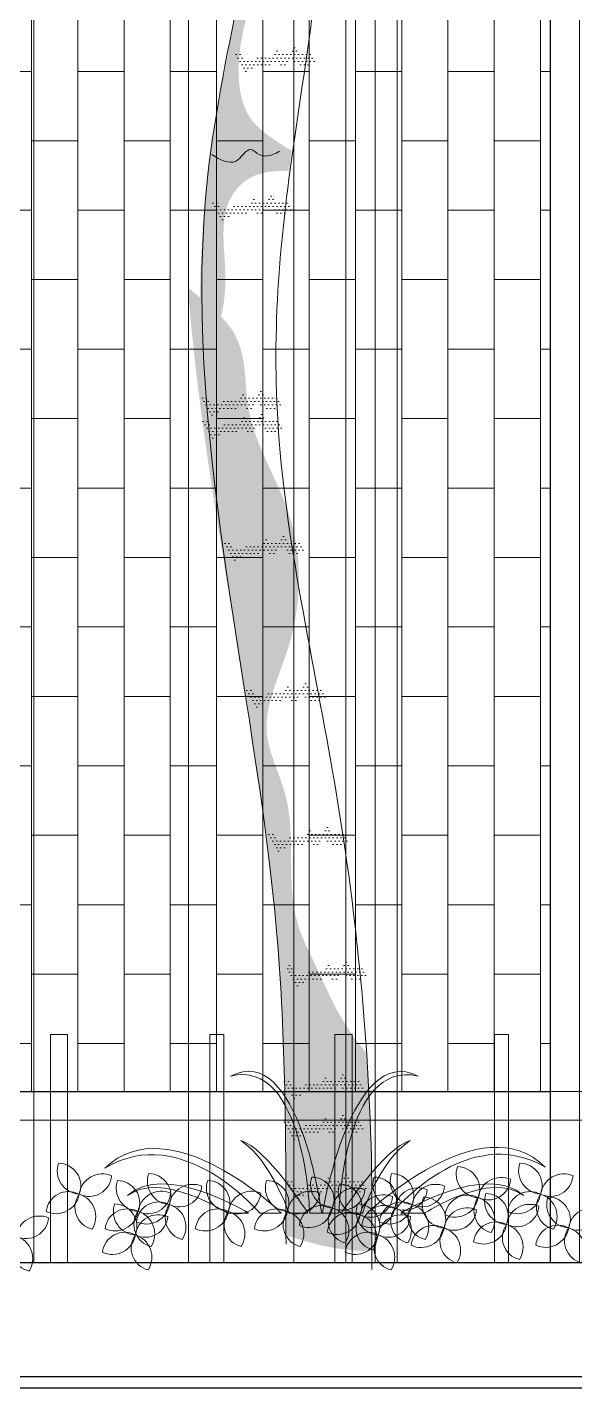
# Model space of a CAD drawing. Header units: inches. Extents: x 17.6 to 55, y 11.8 to 85.9.
# Drawn here: x 43.19 to 44.152, y 59.442 to 61.831 of the extents above; entities that cross this region are included whole.
import ezdxf

# ---------------------------------------------------------------- set-up
doc = ezdxf.new("R2010")
doc.units = ezdxf.units.IN
doc.header["$MEASUREMENT"] = 0
doc.layers.add('8', color=3, linetype='Continuous')
doc.layers.add('FURNITURE F 1 100', color=7, linetype='Continuous', lineweight=13, true_color=0x93979a)
doc.layers.add('HATCH F 1 100', color=7, linetype='Continuous', lineweight=0, true_color=0xc9c9c9)
doc.layers.add('TREE G 1 100', color=7, linetype='Continuous', lineweight=9, true_color=0xbed3d5, transparency=0.6)
doc.layers.add('VEGETACION', color=86, linetype='Continuous', lineweight=13)
doc.layers.add('WALL 1 100', color=250, linetype='Continuous', lineweight=30)
pattern_1 = [(5, (0, 0), (0.0138842124, -0.01654656), [0.00225, -0.02475]), (310, (0, 0), (0.0130130445, 0.018899765), [0.0018, -0.0198]), (55.451444, (0.001157, -0.001379), (0.0268972566, 0.002353205), [0.001912206, -0.0210342634]), (1.1842, (0.004243, 0.004243), (0.019128413, -0.026150802), [0.003375, -0.037125]), (51.635635, (0.005837, 0.002063), (0.04049135, 0.000837002), [0.00286831, -0.031551413]), (306.184164, (0.004243, 0.004243), (0.04049135, 0.000837002), [0.0027, -0.0297]), (336, (0.005303, 0.00106), (0.0041214743, -0.021203147), [0.00225, -0.02475]), (281, (0.005303, 0.00106), (0.020544253, 0.010221258), [0.0018, -0.0198]), (26.451445, (0.005647, -0.000706), (0.024665727, -0.010981889), [0.001912206, -0.0210342634]), (352.5, (0, 0), (0.0073196945, 0.00680379556), [0, -0.01956, 0, -0.0201, 0, -0.019875]), (322.5, (0, 0), (0.0139472835, 0.0027861883), [0, -0.01146, 0, -0.01911, 0, -0.007575]), (282.5, (-0.0047305, 0.0047305), (0.01084562285, -0.011802545), [0, -0.0075, 0, -0.0234, 0, -0.03105]), (272.5, (-0.006852, 0.006852), (0.0144947942, -0.0102476995), [0, -0.00975, 0, -0.01554, 0, -0.02205])]

# ---------------------------------------------------------------- blocks, each defined once
blk = doc.blocks.new('A4')
at = {"layer": 'TREE G 1 100'}
for centre, radius, start, end in [((0.0419, 0.0818), 0.0911, 161.0667, 266.4037), ((-0.0453, 0.0236), 0.0878, 338.147, 89.3234), ((0.1264, -0.0215), 0.0911, 66.8071, 172.1441), ((0.0748, 0.0698), 0.0878, 243.8874, 355.0638), ((-0.0049, -0.0866), 0.0878, 62.1384, 173.3149), ((-0.0536, 0.0062), 0.0911, 245.0581, 350.3951), ((0.1077, -0.0598), 0.0878, 144.6671, 255.8435), ((0.0094, -0.0961), 0.0911, 327.5868, 72.9238)]:
    blk.add_arc(centre, radius, start, end, dxfattribs=at)

msp = doc.modelspace()

# ---------------------------------------------------------------- hatches: boundary and pattern name
at = {"layer": 'HATCH F 1 100'}
h = msp.add_hatch(dxfattribs=at)
h.set_pattern_fill('AR-BRSTD', color=256, scale=0.0012, angle=90, style=0)
h.set_pattern_definition([(90, (-1398.88951, -763.15725), (-0.08129016, 5e-18), []), (180, (-1398.88951, -763.15725), (-0.08129016, -0.12192), [0.08129016, -0.08129016])])
h.paths.add_polyline_path([(38.1433, 61.8624), (38.1433, 59.9624), (44.11, 59.9624), (44.11, 61.8618)])
h = msp.add_hatch(dxfattribs=at)
h.set_pattern_fill('JIS_WOOD', color=256, scale=0.08, angle=45, style=0)
h.set_pattern_definition([(90, (-1392.510646, -763.15784), (-0.0565685424, 1e-17), [])])
h.paths.add_polyline_path([(44.11, 61.8618), (44.2188, 61.8618), (44.2188, 59.6618), (44.11, 59.6618)])
at = {"layer": 'TREE G 1 100'}
h = msp.add_hatch(dxfattribs=at)
h.set_pattern_fill('AR-CONC', color=256, scale=0.003, angle=-45, style=0)
h.set_pattern_definition(pattern_1)
edge = h.paths.add_edge_path()
edge.add_spline(control_points=[(43.6552, 61.6137), (43.6467, 61.6191), (43.6131, 61.6403), (43.555, 61.6859), (43.5613, 61.8369), (43.6297, 61.9834), (43.618, 62.094), (43.6087, 62.1537)], knot_values=[1.600263, 1.600263, 1.600263, 1.600263, 1.633505, 1.728269, 1.956931, 2.186009, 2.445196, 2.445196, 2.445196, 2.445196], degree=3, periodic=0)
edge.add_spline(control_points=[(43.6087, 62.1537), (43.5867, 61.9597), (43.5005, 61.6583), (43.4915, 61.3552), (43.4951, 61.2464)], knot_values=[1.911554, 1.911554, 1.911554, 1.911554, 2.772216, 3.253201, 3.253201, 3.253201, 3.253201], degree=3, periodic=0)
edge.add_spline(control_points=[(43.4951, 61.2464), (43.499, 61.2521), (43.5306, 61.3006), (43.5468, 61.391), (43.5235, 61.5151), (43.5825, 61.5778), (43.6366, 61.5788), (43.6504, 61.5786)], knot_values=[2.609062, 2.609062, 2.609062, 2.609062, 2.636603, 2.838848, 3.019942, 3.142875, 3.190033, 3.190033, 3.190033, 3.190033], degree=3, periodic=0)
edge.add_spline(control_points=[(43.6504, 61.5786), (43.652, 61.5903), (43.6535, 61.602), (43.6552, 61.6137)], knot_values=[2.589728, 2.589728, 2.589728, 2.589728, 2.641536, 2.641536, 2.641536, 2.641536], degree=3, periodic=0)
h = msp.add_hatch(dxfattribs=at)
h.set_pattern_fill('EPLC_AUTOTRI', color=256, scale=0.006843, style=0)
h.set_pattern_definition([(0, (356.787361, 207.059541), (0.00342125627, 0.00592578969), [0, -0.00684251255])])
edge = h.paths.add_edge_path()
edge.add_spline(control_points=[(43.6951, 61.7679), (43.6947, 61.7744), (43.6943, 61.781), (43.694, 61.7875)], knot_values=[3.219772, 3.219772, 3.219772, 3.219772, 3.248424, 3.248424, 3.248424, 3.248424], degree=3, periodic=0)
edge.add_spline(control_points=[(43.694, 61.7875), (43.6861, 61.7851), (43.6734, 61.7797), (43.6601, 61.8004), (43.6527, 61.7848), (43.6399, 61.7808), (43.6298, 61.7935), (43.6228, 61.7801), (43.6103, 61.7805), (43.5951, 61.7832), (43.5777, 61.7637), (43.5694, 61.789), (43.5611, 61.7893), (43.5573, 61.7879)], knot_values=[0.030753, 0.030753, 0.030753, 0.030753, 0.064386, 0.084893, 0.102291, 0.119205, 0.137549, 0.149143, 0.170062, 0.186473, 0.217713, 0.243965, 0.262776, 0.262776, 0.262776, 0.262776], degree=3, periodic=0)
edge.add_spline(control_points=[(43.5573, 61.7879), (43.5577, 61.7811), (43.5581, 61.7743), (43.5585, 61.7675)], knot_values=[3.344046, 3.344046, 3.344046, 3.344046, 3.374024, 3.374024, 3.374024, 3.374024], degree=3, periodic=0)
edge.add_spline(control_points=[(43.5585, 61.7675), (43.56, 61.7673), (43.5657, 61.7644), (43.5728, 61.7426), (43.5903, 61.7621), (43.6054, 61.7594), (43.6179, 61.759), (43.6249, 61.7724), (43.635, 61.7597), (43.6478, 61.7637), (43.6552, 61.7793), (43.67, 61.7561), (43.6853, 61.7662), (43.6951, 61.7679)], knot_values=[0.041345, 0.041345, 0.041345, 0.041345, 0.049564, 0.075816, 0.107056, 0.123467, 0.144385, 0.15598, 0.174324, 0.191238, 0.208636, 0.229143, 0.271189, 0.271189, 0.271189, 0.271189], degree=3, periodic=0)
h = msp.add_hatch(dxfattribs=at)
h.set_pattern_fill('EPLC_AUTOTRI', color=256, scale=0.006843, style=0)
h.set_pattern_definition([(0, (356.746194, 206.799042), (0.00342125627, 0.00592578969), [0, -0.00684251255])])
edge = h.paths.add_edge_path()
edge.add_spline(control_points=[(43.6539, 61.5074), (43.6535, 61.5139), (43.6532, 61.5205), (43.6529, 61.527)], knot_values=[3.219772, 3.219772, 3.219772, 3.219772, 3.248424, 3.248424, 3.248424, 3.248424], degree=3, periodic=0)
edge.add_spline(control_points=[(43.6529, 61.527), (43.645, 61.5246), (43.6322, 61.5192), (43.6189, 61.5399), (43.6115, 61.5243), (43.5987, 61.5203), (43.5886, 61.533), (43.5816, 61.5197), (43.5692, 61.52), (43.554, 61.5227), (43.5365, 61.5032), (43.5283, 61.5285), (43.52, 61.5288), (43.5161, 61.5274)], knot_values=[0.030753, 0.030753, 0.030753, 0.030753, 0.064386, 0.084893, 0.102291, 0.119205, 0.137549, 0.149143, 0.170062, 0.186473, 0.217713, 0.243965, 0.262776, 0.262776, 0.262776, 0.262776], degree=3, periodic=0)
edge.add_spline(control_points=[(43.5161, 61.5274), (43.5165, 61.5206), (43.5169, 61.5138), (43.5173, 61.5071)], knot_values=[3.344046, 3.344046, 3.344046, 3.344046, 3.374024, 3.374024, 3.374024, 3.374024], degree=3, periodic=0)
edge.add_spline(control_points=[(43.5173, 61.5071), (43.5188, 61.5068), (43.5245, 61.5039), (43.5317, 61.4821), (43.5491, 61.5016), (43.5643, 61.4989), (43.5768, 61.4985), (43.5837, 61.5119), (43.5938, 61.4992), (43.6066, 61.5032), (43.6141, 61.5188), (43.6289, 61.4956), (43.6441, 61.5057), (43.6539, 61.5074)], knot_values=[0.041345, 0.041345, 0.041345, 0.041345, 0.049564, 0.075816, 0.107056, 0.123467, 0.144385, 0.15598, 0.174324, 0.191238, 0.208636, 0.229143, 0.271189, 0.271189, 0.271189, 0.271189], degree=3, periodic=0)
h = msp.add_hatch(dxfattribs=at)
h.set_pattern_fill('AR-CONC', color=256, scale=0.003, angle=-45, style=0)
h.set_pattern_definition(pattern_1)
edge = h.paths.add_edge_path()
edge.add_spline(control_points=[(43.7854, 60.031), (43.7714, 60.0487), (43.7361, 60.0953), (43.7028, 60.1749), (43.6374, 60.3003), (43.6731, 60.4494), (43.588, 60.6047), (43.6731, 60.7665), (43.6748, 60.9729), (43.5634, 61.1371), (43.5812, 61.2923), (43.4998, 61.3504), (43.4727, 61.3746)], knot_values=[3.420015, 3.420015, 3.420015, 3.420015, 3.518656, 3.676984, 3.796815, 4.128689, 4.292949, 4.519991, 4.8661, 5.152463, 5.353018, 5.499156, 5.499156, 5.499156, 5.499156], degree=3, periodic=0)
edge.add_spline(control_points=[(43.4727, 61.3746), (43.5017, 60.9969), (43.6419, 60.4415), (43.6446, 59.8857), (43.6451, 59.71)], knot_values=[3.440081, 3.440081, 3.440081, 3.440081, 5.106787, 5.877719, 5.877719, 5.877719, 5.877719], degree=3, periodic=0)
edge.add_spline(control_points=[(43.6451, 59.71), (43.7014, 59.6922), (43.7542, 59.6795), (43.7961, 59.6835)], knot_values=[6.137081, 6.137081, 6.137081, 6.137081, 6.339631, 6.339631, 6.339631, 6.339631], degree=3, periodic=0)
edge.add_spline(control_points=[(43.7961, 59.6835), (43.7963, 59.7228), (43.7966, 59.8388), (43.7911, 59.9546), (43.7854, 60.031)], knot_values=[5.293677, 5.293677, 5.293677, 5.293677, 5.466149, 5.801955, 5.801955, 5.801955, 5.801955], degree=3, periodic=0)
h = msp.add_hatch(dxfattribs=at)
h.set_pattern_fill('EPLC_AUTOTRI', color=256, scale=0.006843, style=0)
h.set_pattern_definition([(0, (356.727899, 206.456284), (0.00342125627, 0.00592578969), [0, -0.00684251255])])
edge = h.paths.add_edge_path()
edge.add_spline(control_points=[(43.6356, 61.1647), (43.6352, 61.1712), (43.6349, 61.1777), (43.6346, 61.1843)], knot_values=[3.219772, 3.219772, 3.219772, 3.219772, 3.248424, 3.248424, 3.248424, 3.248424], degree=3, periodic=0)
edge.add_spline(control_points=[(43.6346, 61.1843), (43.6267, 61.1819), (43.6139, 61.1764), (43.6007, 61.1971), (43.5932, 61.1816), (43.5804, 61.1775), (43.5703, 61.1902), (43.5633, 61.1769), (43.5509, 61.1772), (43.5357, 61.1799), (43.5182, 61.1604), (43.51, 61.1857), (43.5017, 61.1861), (43.4978, 61.1847)], knot_values=[0.030753, 0.030753, 0.030753, 0.030753, 0.064386, 0.084893, 0.102291, 0.119205, 0.137549, 0.149143, 0.170062, 0.186473, 0.217713, 0.243965, 0.262776, 0.262776, 0.262776, 0.262776], degree=3, periodic=0)
edge.add_spline(control_points=[(43.4978, 61.1847), (43.4982, 61.1779), (43.4986, 61.1711), (43.499, 61.1643)], knot_values=[3.344046, 3.344046, 3.344046, 3.344046, 3.374024, 3.374024, 3.374024, 3.374024], degree=3, periodic=0)
edge.add_spline(control_points=[(43.499, 61.1643), (43.5005, 61.164), (43.5062, 61.1611), (43.5134, 61.1393), (43.5308, 61.1588), (43.546, 61.1561), (43.5585, 61.1558), (43.5655, 61.1691), (43.5755, 61.1564), (43.5884, 61.1605), (43.5958, 61.176), (43.6106, 61.1529), (43.6258, 61.1629), (43.6356, 61.1647)], knot_values=[0.041345, 0.041345, 0.041345, 0.041345, 0.049564, 0.075816, 0.107056, 0.123467, 0.144385, 0.15598, 0.174324, 0.191238, 0.208636, 0.229143, 0.271189, 0.271189, 0.271189, 0.271189], degree=3, periodic=0)
h = msp.add_hatch(dxfattribs=at)
h.set_pattern_fill('EPLC_AUTOTRI', color=256, scale=0.006843, style=0)
h.set_pattern_definition([(0, (356.729298, 206.4157585), (0.00342125627, 0.00592578969), [0, -0.00684251255])])
edge = h.paths.add_edge_path()
edge.add_spline(control_points=[(43.637, 61.1241), (43.6366, 61.1307), (43.6363, 61.1372), (43.636, 61.1437)], knot_values=[3.219772, 3.219772, 3.219772, 3.219772, 3.248424, 3.248424, 3.248424, 3.248424], degree=3, periodic=0)
edge.add_spline(control_points=[(43.636, 61.1437), (43.6281, 61.1413), (43.6153, 61.1359), (43.6021, 61.1566), (43.5946, 61.141), (43.5818, 61.137), (43.5717, 61.1497), (43.5647, 61.1364), (43.5523, 61.1367), (43.5371, 61.1394), (43.5196, 61.1199), (43.5114, 61.1452), (43.5031, 61.1456), (43.4992, 61.1441)], knot_values=[0.030753, 0.030753, 0.030753, 0.030753, 0.064386, 0.084893, 0.102291, 0.119205, 0.137549, 0.149143, 0.170062, 0.186473, 0.217713, 0.243965, 0.262776, 0.262776, 0.262776, 0.262776], degree=3, periodic=0)
edge.add_spline(control_points=[(43.4992, 61.1441), (43.4996, 61.1373), (43.5, 61.1306), (43.5004, 61.1238)], knot_values=[3.344046, 3.344046, 3.344046, 3.344046, 3.374024, 3.374024, 3.374024, 3.374024], degree=3, periodic=0)
edge.add_spline(control_points=[(43.5004, 61.1238), (43.5019, 61.1235), (43.5076, 61.1206), (43.5148, 61.0988), (43.5322, 61.1183), (43.5474, 61.1156), (43.5599, 61.1153), (43.5669, 61.1286), (43.5769, 61.1159), (43.5898, 61.1199), (43.5972, 61.1355), (43.612, 61.1124), (43.6272, 61.1224), (43.637, 61.1241)], knot_values=[0.041345, 0.041345, 0.041345, 0.041345, 0.049564, 0.075816, 0.107056, 0.123467, 0.144385, 0.15598, 0.174324, 0.191238, 0.208636, 0.229143, 0.271189, 0.271189, 0.271189, 0.271189], degree=3, periodic=0)
h = msp.add_hatch(dxfattribs=at)
h.set_pattern_fill('EPLC_AUTOTRI', color=256, scale=0.006843, style=0)
h.set_pattern_definition([(0, (356.7677817, 206.2015234), (0.00342125627, 0.00592578969), [0, -0.00684251255])])
edge = h.paths.add_edge_path()
edge.add_spline(control_points=[(43.6755, 60.9099), (43.6751, 60.9164), (43.6748, 60.923), (43.6744, 60.9295)], knot_values=[3.219772, 3.219772, 3.219772, 3.219772, 3.248424, 3.248424, 3.248424, 3.248424], degree=3, periodic=0)
edge.add_spline(control_points=[(43.6744, 60.9295), (43.6665, 60.9271), (43.6538, 60.9217), (43.6405, 60.9424), (43.6331, 60.9268), (43.6203, 60.9228), (43.6102, 60.9355), (43.6032, 60.9221), (43.5907, 60.9225), (43.5756, 60.9252), (43.5581, 60.9057), (43.5498, 60.931), (43.5416, 60.9313), (43.5377, 60.9299)], knot_values=[0.030753, 0.030753, 0.030753, 0.030753, 0.064386, 0.084893, 0.102291, 0.119205, 0.137549, 0.149143, 0.170062, 0.186473, 0.217713, 0.243965, 0.262776, 0.262776, 0.262776, 0.262776], degree=3, periodic=0)
edge.add_spline(control_points=[(43.5377, 60.9299), (43.5381, 60.9231), (43.5385, 60.9163), (43.5389, 60.9095)], knot_values=[3.344046, 3.344046, 3.344046, 3.344046, 3.374024, 3.374024, 3.374024, 3.374024], degree=3, periodic=0)
edge.add_spline(control_points=[(43.5389, 60.9095), (43.5404, 60.9092), (43.5461, 60.9064), (43.5532, 60.8846), (43.5707, 60.9041), (43.5859, 60.9014), (43.5984, 60.901), (43.6053, 60.9143), (43.6154, 60.9016), (43.6282, 60.9057), (43.6357, 60.9213), (43.6505, 60.8981), (43.6657, 60.9082), (43.6755, 60.9099)], knot_values=[0.041345, 0.041345, 0.041345, 0.041345, 0.049564, 0.075816, 0.107056, 0.123467, 0.144385, 0.15598, 0.174324, 0.191238, 0.208636, 0.229143, 0.271189, 0.271189, 0.271189, 0.271189], degree=3, periodic=0)
h = msp.add_hatch(dxfattribs=at)
h.set_pattern_fill('EPLC_AUTOTRI', color=256, scale=0.006843, style=0)
h.set_pattern_definition([(0, (356.8062685, 205.9433423), (0.00342125627, 0.00592578969), [0, -0.00684251255])])
edge = h.paths.add_edge_path()
edge.add_spline(control_points=[(43.714, 60.6517), (43.7136, 60.6582), (43.7132, 60.6648), (43.7129, 60.6713)], knot_values=[3.219772, 3.219772, 3.219772, 3.219772, 3.248424, 3.248424, 3.248424, 3.248424], degree=3, periodic=0)
edge.add_spline(control_points=[(43.7129, 60.6713), (43.705, 60.6689), (43.6923, 60.6635), (43.679, 60.6842), (43.6716, 60.6686), (43.6588, 60.6646), (43.6487, 60.6773), (43.6417, 60.664), (43.6292, 60.6643), (43.614, 60.667), (43.5966, 60.6475), (43.5883, 60.6728), (43.58, 60.6731), (43.5762, 60.6717)], knot_values=[0.030753, 0.030753, 0.030753, 0.030753, 0.064386, 0.084893, 0.102291, 0.119205, 0.137549, 0.149143, 0.170062, 0.186473, 0.217713, 0.243965, 0.262776, 0.262776, 0.262776, 0.262776], degree=3, periodic=0)
edge.add_spline(control_points=[(43.5762, 60.6717), (43.5766, 60.6649), (43.577, 60.6581), (43.5774, 60.6514)], knot_values=[3.344046, 3.344046, 3.344046, 3.344046, 3.374024, 3.374024, 3.374024, 3.374024], degree=3, periodic=0)
edge.add_spline(control_points=[(43.5774, 60.6514), (43.5789, 60.6511), (43.5846, 60.6482), (43.5917, 60.6264), (43.6092, 60.6459), (43.6244, 60.6432), (43.6368, 60.6428), (43.6438, 60.6562), (43.6539, 60.6435), (43.6667, 60.6475), (43.6741, 60.6631), (43.6889, 60.6399), (43.7042, 60.65), (43.714, 60.6517)], knot_values=[0.041345, 0.041345, 0.041345, 0.041345, 0.049564, 0.075816, 0.107056, 0.123467, 0.144385, 0.15598, 0.174324, 0.191238, 0.208636, 0.229143, 0.271189, 0.271189, 0.271189, 0.271189], degree=3, periodic=0)
h = msp.add_hatch(dxfattribs=at)
h.set_pattern_fill('EPLC_AUTOTRI', color=256, scale=0.006843, style=0)
h.set_pattern_definition([(0, (356.844752, 205.6906544), (0.00342125627, 0.00592578969), [0, -0.00684251255])])
edge = h.paths.add_edge_path()
edge.add_spline(control_points=[(43.7524, 60.399), (43.7521, 60.4056), (43.7517, 60.4121), (43.7514, 60.4186)], knot_values=[3.219772, 3.219772, 3.219772, 3.219772, 3.248424, 3.248424, 3.248424, 3.248424], degree=3, periodic=0)
edge.add_spline(control_points=[(43.7514, 60.4186), (43.7435, 60.4162), (43.7307, 60.4108), (43.7175, 60.4315), (43.7101, 60.4159), (43.6972, 60.4119), (43.6872, 60.4246), (43.6802, 60.4113), (43.6677, 60.4116), (43.6525, 60.4143), (43.6351, 60.3948), (43.6268, 60.4201), (43.6185, 60.4205), (43.6147, 60.419)], knot_values=[0.030753, 0.030753, 0.030753, 0.030753, 0.064386, 0.084893, 0.102291, 0.119205, 0.137549, 0.149143, 0.170062, 0.186473, 0.217713, 0.243965, 0.262776, 0.262776, 0.262776, 0.262776], degree=3, periodic=0)
edge.add_spline(control_points=[(43.6147, 60.419), (43.6151, 60.4122), (43.6155, 60.4055), (43.6159, 60.3987)], knot_values=[3.344046, 3.344046, 3.344046, 3.344046, 3.374024, 3.374024, 3.374024, 3.374024], degree=3, periodic=0)
edge.add_spline(control_points=[(43.6159, 60.3987), (43.6174, 60.3984), (43.6231, 60.3955), (43.6302, 60.3737), (43.6476, 60.3932), (43.6628, 60.3905), (43.6753, 60.3902), (43.6823, 60.4035), (43.6924, 60.3908), (43.7052, 60.3948), (43.7126, 60.4104), (43.7274, 60.3873), (43.7427, 60.3973), (43.7524, 60.399)], knot_values=[0.041345, 0.041345, 0.041345, 0.041345, 0.049564, 0.075816, 0.107056, 0.123467, 0.144385, 0.15598, 0.174324, 0.191238, 0.208636, 0.229143, 0.271189, 0.271189, 0.271189, 0.271189], degree=3, periodic=0)
h = msp.add_hatch(dxfattribs=at)
h.set_pattern_fill('EPLC_AUTOTRI', color=256, scale=0.006843, style=0)
h.set_pattern_definition([(0, (356.8777396, 205.4544463), (0.00342125627, 0.00592578969), [0, -0.00684251255])])
edge = h.paths.add_edge_path()
edge.add_spline(control_points=[(43.7854, 60.1628), (43.7851, 60.1694), (43.7847, 60.1759), (43.7844, 60.1824)], knot_values=[3.219772, 3.219772, 3.219772, 3.219772, 3.248424, 3.248424, 3.248424, 3.248424], degree=3, periodic=0)
edge.add_spline(control_points=[(43.7844, 60.1824), (43.7765, 60.18), (43.7637, 60.1746), (43.7505, 60.1953), (43.7431, 60.1797), (43.7302, 60.1757), (43.7202, 60.1884), (43.7132, 60.1751), (43.7007, 60.1754), (43.6855, 60.1781), (43.6681, 60.1586), (43.6598, 60.1839), (43.6515, 60.1843), (43.6477, 60.1828)], knot_values=[0.030753, 0.030753, 0.030753, 0.030753, 0.064386, 0.084893, 0.102291, 0.119205, 0.137549, 0.149143, 0.170062, 0.186473, 0.217713, 0.243965, 0.262776, 0.262776, 0.262776, 0.262776], degree=3, periodic=0)
edge.add_spline(control_points=[(43.6477, 60.1828), (43.6481, 60.176), (43.6485, 60.1692), (43.6489, 60.1625)], knot_values=[3.344046, 3.344046, 3.344046, 3.344046, 3.374024, 3.374024, 3.374024, 3.374024], degree=3, periodic=0)
edge.add_spline(control_points=[(43.6489, 60.1625), (43.6503, 60.1622), (43.6561, 60.1593), (43.6632, 60.1375), (43.6806, 60.157), (43.6958, 60.1543), (43.7083, 60.1539), (43.7153, 60.1673), (43.7254, 60.1546), (43.7382, 60.1586), (43.7456, 60.1742), (43.7604, 60.151), (43.7757, 60.1611), (43.7854, 60.1628)], knot_values=[0.041345, 0.041345, 0.041345, 0.041345, 0.049564, 0.075816, 0.107056, 0.123467, 0.144385, 0.15598, 0.174324, 0.191238, 0.208636, 0.229143, 0.271189, 0.271189, 0.271189, 0.271189], degree=3, periodic=0)
h = msp.add_hatch(dxfattribs=at)
h.set_pattern_fill('EPLC_AUTOTRI', color=256, scale=0.006843, style=0)
h.set_pattern_definition([(0, (356.87224, 205.256691), (0.00342125627, 0.00592578969), [0, -0.00684251255])])
edge = h.paths.add_edge_path()
edge.add_spline(control_points=[(43.7799, 59.9651), (43.7796, 59.9716), (43.7792, 59.9781), (43.7789, 59.9847)], knot_values=[3.219772, 3.219772, 3.219772, 3.219772, 3.248424, 3.248424, 3.248424, 3.248424], degree=3, periodic=0)
edge.add_spline(control_points=[(43.7789, 59.9847), (43.771, 59.9823), (43.7582, 59.9768), (43.745, 59.9975), (43.7376, 59.982), (43.7247, 59.9779), (43.7147, 59.9906), (43.7077, 59.9773), (43.6952, 59.9776), (43.68, 59.9804), (43.6626, 59.9608), (43.6543, 59.9861), (43.646, 59.9865), (43.6422, 59.9851)], knot_values=[0.030753, 0.030753, 0.030753, 0.030753, 0.064386, 0.084893, 0.102291, 0.119205, 0.137549, 0.149143, 0.170062, 0.186473, 0.217713, 0.243965, 0.262776, 0.262776, 0.262776, 0.262776], degree=3, periodic=0)
edge.add_spline(control_points=[(43.6422, 59.9851), (43.6426, 59.9783), (43.643, 59.9715), (43.6434, 59.9647)], knot_values=[3.344046, 3.344046, 3.344046, 3.344046, 3.374024, 3.374024, 3.374024, 3.374024], degree=3, periodic=0)
edge.add_spline(control_points=[(43.6434, 59.9647), (43.6448, 59.9644), (43.6506, 59.9615), (43.6577, 59.9397), (43.6751, 59.9592), (43.6903, 59.9565), (43.7028, 59.9562), (43.7098, 59.9695), (43.7199, 59.9568), (43.7327, 59.9609), (43.7401, 59.9764), (43.7549, 59.9533), (43.7702, 59.9634), (43.7799, 59.9651)], knot_values=[0.041345, 0.041345, 0.041345, 0.041345, 0.049564, 0.075816, 0.107056, 0.123467, 0.144385, 0.15598, 0.174324, 0.191238, 0.208636, 0.229143, 0.271189, 0.271189, 0.271189, 0.271189], degree=3, periodic=0)
h = msp.add_hatch(dxfattribs=at)
h.set_pattern_fill('EPLC_AUTOTRI', color=256, scale=0.006843, style=0)
h.set_pattern_definition([(0, (356.87224, 205.1852804), (0.00342125627, 0.00592578969), [0, -0.00684251255])])
edge = h.paths.add_edge_path()
edge.add_spline(control_points=[(43.7799, 59.8936), (43.7796, 59.9002), (43.7792, 59.9067), (43.7789, 59.9133)], knot_values=[3.219772, 3.219772, 3.219772, 3.219772, 3.248424, 3.248424, 3.248424, 3.248424], degree=3, periodic=0)
edge.add_spline(control_points=[(43.7789, 59.9133), (43.771, 59.9109), (43.7582, 59.9054), (43.745, 59.9261), (43.7376, 59.9106), (43.7247, 59.9065), (43.7147, 59.9192), (43.7077, 59.9059), (43.6952, 59.9062), (43.68, 59.9089), (43.6626, 59.8894), (43.6543, 59.9147), (43.646, 59.9151), (43.6422, 59.9137)], knot_values=[0.030753, 0.030753, 0.030753, 0.030753, 0.064386, 0.084893, 0.102291, 0.119205, 0.137549, 0.149143, 0.170062, 0.186473, 0.217713, 0.243965, 0.262776, 0.262776, 0.262776, 0.262776], degree=3, periodic=0)
edge.add_spline(control_points=[(43.6422, 59.9137), (43.6426, 59.9069), (43.643, 59.9001), (43.6434, 59.8933)], knot_values=[3.344046, 3.344046, 3.344046, 3.344046, 3.374024, 3.374024, 3.374024, 3.374024], degree=3, periodic=0)
edge.add_spline(control_points=[(43.6434, 59.8933), (43.6448, 59.893), (43.6506, 59.8901), (43.6577, 59.8683), (43.6751, 59.8878), (43.6903, 59.8851), (43.7028, 59.8848), (43.7098, 59.8981), (43.7199, 59.8854), (43.7327, 59.8894), (43.7401, 59.905), (43.7549, 59.8819), (43.7702, 59.8919), (43.7799, 59.8936)], knot_values=[0.041345, 0.041345, 0.041345, 0.041345, 0.049564, 0.075816, 0.107056, 0.123467, 0.144385, 0.15598, 0.174324, 0.191238, 0.208636, 0.229143, 0.271189, 0.271189, 0.271189, 0.271189], degree=3, periodic=0)
at = {"layer": 'VEGETACION', "linetype": 'ByBlock'}
h = msp.add_hatch(dxfattribs=at)
h.set_pattern_fill('EPLC_AUTOTRI', color=34, scale=0.006843, style=0)
h.set_pattern_definition([(0, (356.8777396, 205.0809087), (0.00342125627, 0.00592578969), [0, -0.00684251255])])
edge = h.paths.add_edge_path()
edge.add_spline(control_points=[(43.7854, 59.7893), (43.7851, 59.7958), (43.7847, 59.8024), (43.7844, 59.8089)], knot_values=[3.219772, 3.219772, 3.219772, 3.219772, 3.248424, 3.248424, 3.248424, 3.248424], degree=3, periodic=0)
edge.add_spline(control_points=[(43.7844, 59.8089), (43.7765, 59.8065), (43.7637, 59.8011), (43.7505, 59.8218), (43.7431, 59.8062), (43.7302, 59.8021), (43.7202, 59.8148), (43.7132, 59.8015), (43.7007, 59.8019), (43.6855, 59.8046), (43.6681, 59.7851), (43.6598, 59.8104), (43.6515, 59.8107), (43.6477, 59.8093)], knot_values=[0.030753, 0.030753, 0.030753, 0.030753, 0.064386, 0.084893, 0.102291, 0.119205, 0.137549, 0.149143, 0.170062, 0.186473, 0.217713, 0.243965, 0.262776, 0.262776, 0.262776, 0.262776], degree=3, periodic=0)
edge.add_spline(control_points=[(43.6477, 59.8093), (43.6481, 59.8025), (43.6485, 59.7957), (43.6489, 59.7889)], knot_values=[3.344046, 3.344046, 3.344046, 3.344046, 3.374024, 3.374024, 3.374024, 3.374024], degree=3, periodic=0)
edge.add_spline(control_points=[(43.6489, 59.7889), (43.6503, 59.7886), (43.6561, 59.7857), (43.6632, 59.764), (43.6806, 59.7835), (43.6958, 59.7807), (43.7083, 59.7804), (43.7153, 59.7937), (43.7254, 59.781), (43.7382, 59.7851), (43.7456, 59.8006), (43.7604, 59.7775), (43.7757, 59.7876), (43.7854, 59.7893)], knot_values=[0.041345, 0.041345, 0.041345, 0.041345, 0.049564, 0.075816, 0.107056, 0.123467, 0.144385, 0.15598, 0.174324, 0.191238, 0.208636, 0.229143, 0.271189, 0.271189, 0.271189, 0.271189], degree=3, periodic=0)

# ---------------------------------------------------------------- linework, layer by layer
at = {"layer": 'FURNITURE F 1 100'}
for p, q in [((43.6588, 62.9423), (43.6588, 59.6624)), ((43.7502, 62.9387), (43.7502, 59.6624)), ((43.8019, 62.937), (43.8019, 59.6624)), ((43.8402, 62.9358), (43.8402, 59.6624)), ((43.2023, 61.8624), (43.2023, 59.6624)), ((43.4739, 61.8624), (43.4739, 59.6624)), ((43.2311, 59.6624), (43.2311, 60.0624)), ((43.2311, 60.0624), (43.2611, 60.0624)), ((43.2611, 59.6624), (43.2611, 60.0624)), ((43.5111, 59.6624), (43.5111, 60.0624)), ((43.5111, 60.0624), (43.5361, 60.0624)), ((43.5361, 59.6624), (43.5361, 60.0624)), ((43.7311, 59.6624), (43.7311, 60.0624)), ((43.7311, 60.0624), (43.7611, 60.0624)), ((43.7611, 59.6624), (43.7611, 60.0624)), ((44.0108, 60.0624), (44.0361, 60.0624)), ((44.0111, 59.6624), (44.0111, 60.0624)), ((44.0361, 59.6624), (44.0361, 60.0624)), ((37.7311, 59.9624), (44.8778, 59.9624)), ((37.7311, 59.9124), (44.8778, 59.9124)), ((35.9665, 59.6624), (49.9698, 59.6624))]:
    msp.add_line(p, q, dxfattribs=at)
at = {"layer": 'FURNITURE F 1 100', "lineweight": 9}
msp.add_line((43.8402, 62.1624), (43.8402, 59.6624), dxfattribs=at)
at = {"layer": 'TREE G 1 100'}
for points in [[(43.6867, 59.7491), (43.6867, 59.7522), (43.6863, 59.7557), (43.6859, 59.7607), (43.6855, 59.7669), (43.6851, 59.7739), (43.6843, 59.782), (43.6836, 59.7913), (43.6824, 59.801), (43.6809, 59.8114), (43.6793, 59.8222), (43.6774, 59.8335), (43.6751, 59.8454), (43.6723, 59.857), (43.6696, 59.8694), (43.6665, 59.8814), (43.6627, 59.8934), (43.6588, 59.905), (43.6542, 59.9166), (43.6491, 59.9275), (43.6437, 59.9379), (43.6379, 59.948), (43.6317, 59.9572), (43.6248, 59.9654), (43.617, 59.9731), (43.6089, 59.9793), (43.6004, 59.9847), (43.5911, 59.9886), (43.5811, 59.9913), (43.5706, 59.9924), (43.5594, 59.9917), (43.5474, 59.9897), (43.5586, 59.9944), (43.5691, 59.9971), (43.5795, 59.9982), (43.5892, 59.9971), (43.5985, 59.9948), (43.607, 59.9905), (43.6155, 59.9851), (43.6236, 59.9781), (43.631, 59.9704), (43.6383, 59.9615), (43.6449, 59.9514), (43.6515, 59.941), (43.6573, 59.9294), (43.6627, 59.9174), (43.6681, 59.9054), (43.6774, 59.8799), (43.6816, 59.8671), (43.6855, 59.8543), (43.689, 59.8416), (43.6921, 59.8292), (43.6948, 59.8172), (43.6975, 59.806), (43.6994, 59.7955), (43.7014, 59.7855), (43.7033, 59.7766), (43.7045, 59.7688), (43.7056, 59.7619), (43.7064, 59.7565), (43.7072, 59.7526), (43.7076, 59.7499), (43.7076, 59.7491), (43.6867, 59.7491)], [(43.7381, 59.7491), (43.7091, 59.7491), (43.7091, 59.7499), (43.7099, 59.7526), (43.7103, 59.7565), (43.7114, 59.7619), (43.713, 59.7685), (43.7145, 59.7766), (43.7164, 59.7855), (43.7188, 59.7952), (43.7215, 59.806), (43.7242, 59.8172), (43.7277, 59.8288), (43.7311, 59.8412), (43.735, 59.8536), (43.7393, 59.8663), (43.7439, 59.8795), (43.7489, 59.8923), (43.754, 59.9046), (43.7598, 59.917), (43.7656, 59.9286), (43.7722, 59.9402), (43.7787, 59.9507), (43.7857, 59.9607), (43.793, 59.9696), (43.8012, 59.9777), (43.8093, 59.9843), (43.8178, 59.9901), (43.8267, 59.994), (43.836, 59.9967), (43.8457, 59.9979), (43.8557, 59.9971), (43.8662, 59.9944), (43.877, 59.9897), (43.865, 59.9917), (43.8538, 59.9921), (43.8433, 59.9909), (43.8333, 59.9882), (43.824, 59.9839), (43.8155, 59.9789), (43.8074, 59.9723), (43.7996, 59.965), (43.793, 59.9565), (43.7865, 59.9472), (43.7807, 59.9375), (43.7752, 59.9267), (43.7702, 59.9158), (43.766, 59.9042), (43.7617, 59.8926), (43.7582, 59.8806), (43.7551, 59.8687), (43.752, 59.8567), (43.7497, 59.8447), (43.7474, 59.8331), (43.7455, 59.8218), (43.7439, 59.811), (43.7424, 59.8006), (43.7412, 59.7909), (43.7404, 59.782), (43.7397, 59.7739), (43.7393, 59.7669), (43.7385, 59.7607), (43.7385, 59.7557), (43.7381, 59.7522), (43.7381, 59.7491)], [(43.5988, 59.7491), (43.5985, 59.7495), (43.5973, 59.7511), (43.5954, 59.753), (43.5927, 59.7561), (43.5896, 59.7596), (43.5853, 59.7634), (43.5756, 59.7731), (43.5633, 59.7839), (43.5563, 59.7901), (43.5486, 59.7959), (43.5408, 59.8021), (43.5323, 59.8079), (43.5234, 59.8137), (43.5141, 59.8195), (43.5041, 59.8249), (43.494, 59.8304), (43.4836, 59.835), (43.4727, 59.8393), (43.4615, 59.8431), (43.4503, 59.8466), (43.4387, 59.8489), (43.4267, 59.8505), (43.4147, 59.8516), (43.4027, 59.8516), (43.3903, 59.8505), (43.3776, 59.8485), (43.3652, 59.8451), (43.3524, 59.8408), (43.3397, 59.835), (43.3269, 59.828), (43.3377, 59.8373), (43.3493, 59.8454), (43.3609, 59.8516), (43.3733, 59.8563), (43.3857, 59.8598), (43.3981, 59.8617), (43.4108, 59.8625), (43.4236, 59.8621), (43.4368, 59.8609), (43.4495, 59.8586), (43.4627, 59.8555), (43.4754, 59.8516), (43.4882, 59.847), (43.5006, 59.8416), (43.513, 59.8362), (43.525, 59.83), (43.5366, 59.8234), (43.5478, 59.8168), (43.5586, 59.8099), (43.5691, 59.8033), (43.5787, 59.7963), (43.588, 59.7897), (43.5965, 59.7832), (43.6047, 59.777), (43.6116, 59.7712), (43.6182, 59.7658), (43.6236, 59.7611), (43.6282, 59.7569), (43.6317, 59.7538), (43.6344, 59.7511), (43.6364, 59.7495), (43.6368, 59.7491), (43.5988, 59.7491)], [(43.6503, 59.7491), (43.6499, 59.7503), (43.6488, 59.753), (43.6472, 59.7576), (43.6449, 59.7638), (43.6418, 59.7712), (43.6379, 59.7797), (43.6333, 59.789), (43.6282, 59.799), (43.6228, 59.8095), (43.6163, 59.8203), (43.6093, 59.8307), (43.6019, 59.8412), (43.5938, 59.8512), (43.5849, 59.8605), (43.5756, 59.869), (43.5656, 59.8764), (43.5741, 59.8733), (43.5834, 59.8679), (43.5927, 59.8605), (43.6023, 59.852), (43.6124, 59.842), (43.6221, 59.8315), (43.6317, 59.8203), (43.641, 59.8087), (43.6495, 59.7975), (43.6576, 59.7866), (43.665, 59.7766), (43.6712, 59.7673), (43.6766, 59.76), (43.6805, 59.7541), (43.6828, 59.7503), (43.6836, 59.7491), (43.6503, 59.7491)], [(43.7803, 59.7491), (43.7424, 59.7491), (43.7431, 59.7503), (43.7458, 59.7541), (43.7497, 59.76), (43.7551, 59.7673), (43.7617, 59.7766), (43.7691, 59.7866), (43.7772, 59.7975), (43.7865, 59.8087), (43.7958, 59.8203), (43.8058, 59.8315), (43.8159, 59.842), (43.8259, 59.852), (43.836, 59.8605), (43.8457, 59.8679), (43.8549, 59.8733), (43.8634, 59.8764), (43.8534, 59.869), (43.8441, 59.8605), (43.8352, 59.8512), (43.8271, 59.8412), (43.8197, 59.8307), (43.8128, 59.8203), (43.8066, 59.8095), (43.8008, 59.799), (43.7958, 59.789), (43.7915, 59.7797), (43.788, 59.7712), (43.7849, 59.7638), (43.7826, 59.7576), (43.7811, 59.753), (43.7803, 59.7503), (43.7803, 59.7491)], [(43.8317, 59.7491), (43.7876, 59.7491), (43.7884, 59.7495), (43.7899, 59.7514), (43.7927, 59.7538), (43.7965, 59.7572), (43.8012, 59.7615), (43.807, 59.7661), (43.8135, 59.7716), (43.8209, 59.7774), (43.829, 59.7835), (43.8375, 59.7901), (43.8472, 59.7971), (43.8573, 59.8041), (43.8677, 59.811), (43.8789, 59.818), (43.8901, 59.8246), (43.9021, 59.8311), (43.9145, 59.8373), (43.9269, 59.8431), (43.9397, 59.8485), (43.9524, 59.8532), (43.9656, 59.8574), (43.9783, 59.8605), (43.9915, 59.8629), (44.0046, 59.864), (44.0174, 59.8644), (44.0302, 59.8636), (44.0426, 59.8617), (44.0549, 59.8582), (44.0669, 59.8536), (44.0785, 59.847), (44.0898, 59.8393), (44.1006, 59.8296), (44.0878, 59.8365), (44.0751, 59.842), (44.0623, 59.8462), (44.0499, 59.8493), (44.0375, 59.8512), (44.0251, 59.8524), (44.0128, 59.8524), (44.0008, 59.8512), (43.9892, 59.8493), (43.9776, 59.847), (43.9663, 59.8435), (43.9551, 59.8396), (43.9447, 59.8354), (43.9342, 59.8307), (43.9242, 59.8253), (43.9145, 59.8199), (43.9052, 59.8141), (43.8963, 59.8079), (43.8882, 59.8021), (43.8801, 59.7959), (43.8727, 59.7901), (43.8662, 59.7843), (43.8596, 59.7785), (43.8538, 59.7731), (43.8441, 59.7634), (43.8406, 59.7596), (43.8371, 59.7561), (43.8348, 59.753), (43.8329, 59.7511), (43.8321, 59.7495), (43.8317, 59.7491)], [(43.5416, 59.7491), (43.5404, 59.7499), (43.537, 59.7522), (43.5308, 59.7557), (43.523, 59.7603), (43.5134, 59.7654), (43.5018, 59.7708), (43.4894, 59.7762), (43.4762, 59.7812), (43.4619, 59.7859), (43.4472, 59.7897), (43.4325, 59.7928), (43.4182, 59.794), (43.4039, 59.7936), (43.3903, 59.7913), (43.378, 59.7866), (43.3664, 59.7797), (43.3795, 59.7894), (43.3942, 59.7955), (43.4101, 59.7994), (43.4271, 59.8002), (43.4445, 59.7994), (43.4623, 59.7967), (43.4797, 59.7924), (43.4971, 59.787), (43.5137, 59.7812), (43.5288, 59.7747), (43.5428, 59.7685), (43.5551, 59.7623), (43.5652, 59.7572), (43.5725, 59.753), (43.5776, 59.7503), (43.5791, 59.7491), (43.5416, 59.7491)], [(43.889, 59.7491), (43.8468, 59.7491), (43.8484, 59.7503), (43.8534, 59.753), (43.8611, 59.7572), (43.8716, 59.7623), (43.884, 59.7685), (43.8979, 59.7747), (43.9137, 59.7812), (43.9304, 59.787), (43.9478, 59.7924), (43.966, 59.7967), (43.9838, 59.7994), (44.0016, 59.8002), (44.0186, 59.7994), (44.0348, 59.7955), (44.0495, 59.7894), (44.0627, 59.7797), (44.0515, 59.7866), (44.0387, 59.7913), (44.0255, 59.7936), (44.0112, 59.794), (43.9969, 59.7928), (43.9826, 59.7897), (43.9683, 59.7859), (43.9544, 59.7812), (43.9412, 59.7762), (43.9288, 59.7708), (43.9176, 59.7654), (43.9079, 59.7603), (43.9002, 59.7557), (43.894, 59.7522), (43.8901, 59.7499), (43.889, 59.7491)]]:
    msp.add_lwpolyline(points, dxfattribs=at)
for points in [[(43.5351, 63.4566), (43.5351, 63.0852), (43.6167, 62.2518), (43.5079, 61.5723), (43.6291, 60.2372), (43.6451, 59.6944)], [(43.6054, 63.3755), (43.613, 63.0572), (43.6585, 62.7541), (43.7115, 62.3753), (43.704, 61.9585), (43.6357, 61.433), (43.629, 61.173), (43.7276, 60.5213), (43.7958, 59.8015), (43.7958, 59.65)], [(43.5147, 61.6074), (43.5385, 61.5955), (43.5563, 61.5955), (43.5831, 61.6163), (43.5979, 61.6074), (43.6217, 61.6074), (43.6336, 61.6133)]]:
    msp.add_spline(points, degree=3, dxfattribs=at)
at = {"layer": 'WALL 1 100', "linetype": 'Continuous'}
for p, q in [((18.1285, 59.6624), (49.9698, 59.6624)), ((18.1285, 59.4624), (49.9698, 59.4624)), ((18.1285, 59.4424), (49.9698, 59.4424))]:
    msp.add_line(p, q, dxfattribs=at)
at = {"layer": 'WALL 1 100'}
for points in [[(38.1433, 61.8624), (38.1433, 59.9624), (44.11, 59.9624), (44.11, 61.8618), (38.1433, 61.8624)], [(44.11, 61.8618), (44.2188, 61.8618), (44.2188, 59.6618), (44.11, 59.6618), (44.11, 61.8618)]]:
    msp.add_lwpolyline(points, dxfattribs=at)

# ---------------------------------------------------------------- block references
at = {"layer": '8', "linetype": 'Continuous', "xscale": 0.4515620124002453, "yscale": 0.4515620124002453, "zscale": 0.4515620124002453}
for p in [(43.3641, 59.7148), (43.7907, 59.7148), (43.9065, 59.727), (44.0162, 59.7331), (44.1254, 59.7272), (43.1548, 59.7126)]:
    msp.add_blockref('A4', p, dxfattribs=at)
at = {"layer": 'VEGETACION', "xscale": 0.4515620124002453, "yscale": 0.4515620124002453, "zscale": 0.4515620124002453}
for p in [(43.2654, 59.7864), (44.076, 59.7864), (43.4239, 59.7682), (43.7103, 59.7621), (43.82, 59.7621), (43.8505, 59.7682), (43.9663, 59.7803), (43.369, 59.756), (43.5275, 59.756), (43.6311, 59.756), (43.7591, 59.7499)]:
    msp.add_blockref('A4', p, dxfattribs=at)

doc.saveas('drawing.dxf')
